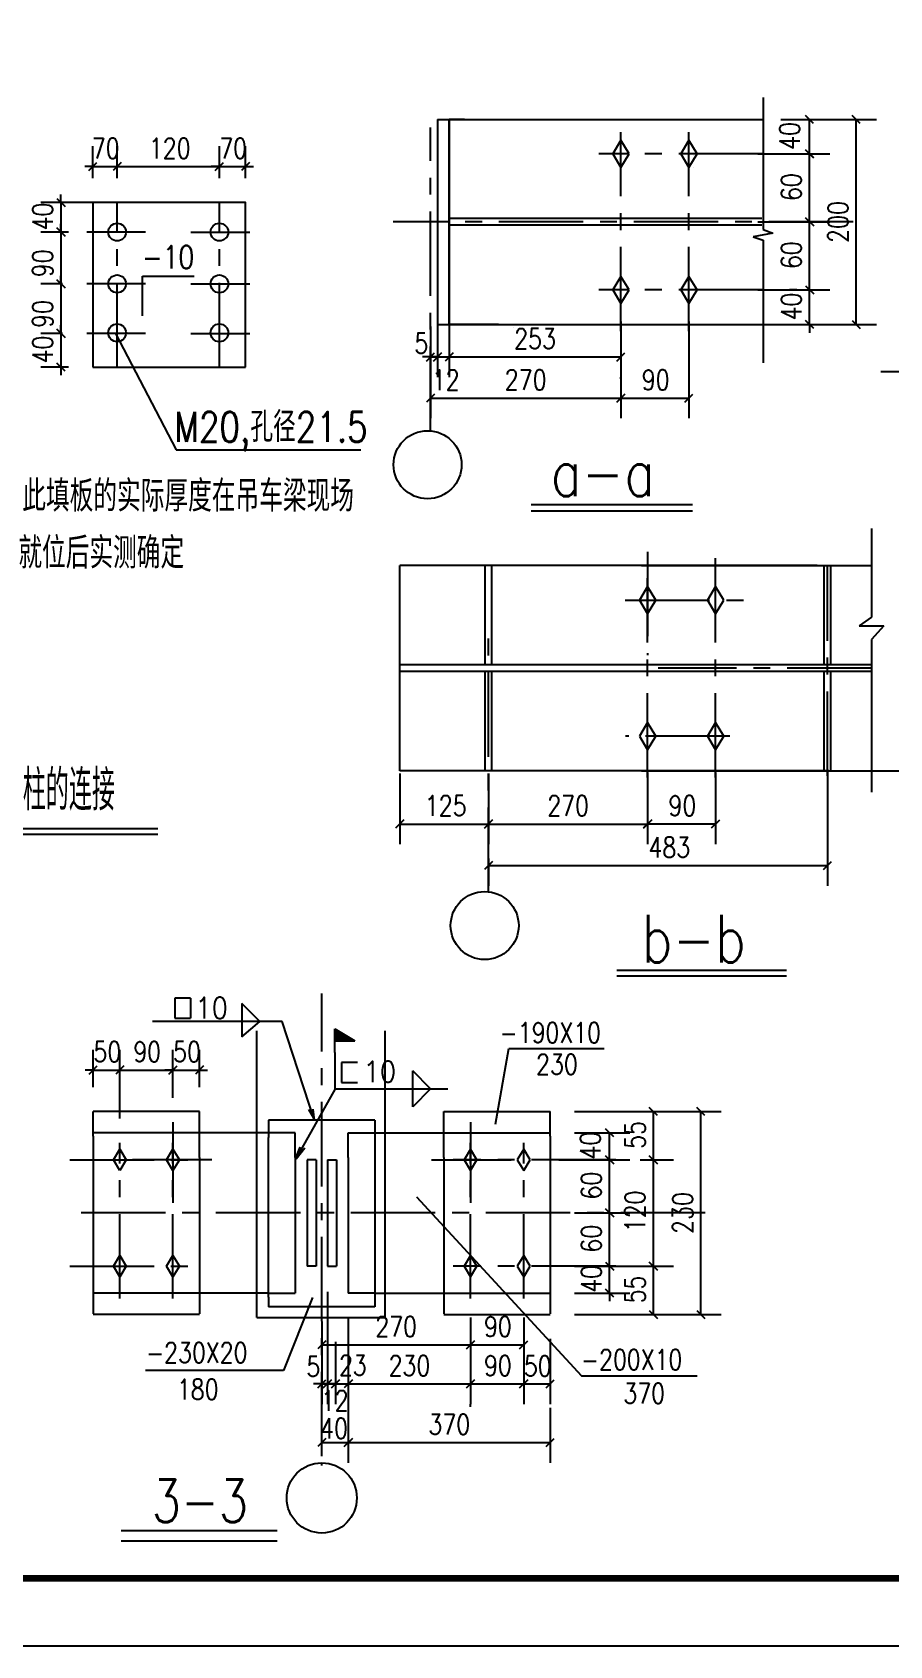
# Model space of a CAD drawing. Extents: x 40002367 to 40460080, y 192184 to 372766.
# Drawn here: x 40403447 to 40416155, y 284572 to 308477 of the extents above; entities that cross this region are included whole.
import ezdxf

# ---------------------------------------------------------------- set-up
doc = ezdxf.new("R2010")
doc.units = 0
doc.header["$LTSCALE"] = 1000
doc.header["$MEASUREMENT"] = 0
doc.linetypes.add('CENTER', pattern=[2, 1.25, -0.25, 0.25, -0.25])
doc.linetypes.add('DASHED', pattern=[19.05, 12.7, -6.35])
doc.layers.get('0').update_dxf_attribs({"linetype": 'CONTINUOUS'})
doc.layers.get('DEFPOINTS').update_dxf_attribs({"linetype": 'CONTINUOUS'})
for name, color, linetype in [('AXIS', 3, 'CONTINUOUS'), ('C', 6, 'CENTER'), ('D', 4, 'CONTINUOUS'), ('GJ', 1, 'CONTINUOUS'), ('J', 4, 'CONTINUOUS'), ('L', 7, 'CONTINUOUS'), ('PUB_DIM', 3, 'CONTINUOUS'), ('PUB_TITLE', 4, 'CONTINUOUS'), ('QC', 150, 'CONTINUOUS')]:
    doc.layers.add(name, color=color, linetype=linetype)
doc.styles.add('DIM_FONT', font='SIMPLEX.shx', dxfattribs={"width": 0.8})
doc.styles.add('HZJ', font='simplex.shx', dxfattribs={"width": 0.7, "bigfont": 'fjktxt.shx'})
doc.styles.add('ROMANS', font='simplex.shx', dxfattribs={"width": 0.5, "bigfont": 'fjktxt.shx'})

msp = doc.modelspace()

# ---------------------------------------------------------------- linework, layer by layer
for p, q in [((40409454.6, 307185.5), (40409454.6, 304145.8)), ((40409454.6, 307185.5), (40409626.4, 307185.5)), ((40409454.6, 307185.5), (40409626.4, 307185.5)), ((40409626.4, 307185.5), (40414276.9, 307185.5)), ((40409626.4, 307185.5), (40409626.4, 304145.7)), ((40409626.4, 304145.7), (40409626.4, 307185.5)), ((40409626.4, 307185.5), (40409626.4, 304145.8)), ((40409852.5, 307185.5), (40409626.4, 307185.5)), ((40409852.5, 307185.5), (40410356.5, 307185.5)), ((40410356.5, 307185.5), (40411666.9, 307185.5)), ((40412170.9, 306876.4), (40412049.9, 306674.8)), ((40412291.9, 306674.8), (40412170.9, 306876.4)), ((40413178.9, 306876.4), (40413057.9, 306674.8)), ((40413299.9, 306674.8), (40413178.9, 306876.4)), ((40412049.9, 306674.8), (40412170.9, 306473.2)), ((40412170.9, 306473.2), (40412291.9, 306674.8)), ((40412170.9, 306674.8), (40412170.9, 306674.8)), ((40413057.9, 306674.8), (40413178.9, 306473.2)), ((40413178.9, 306674.8), (40413178.9, 306674.8)), ((40413178.9, 306473.2), (40413299.9, 306674.8)), ((40404344.2, 305954.3), (40404344.2, 303514.5)), ((40406606.3, 305954.5), (40404344.4, 305954.5)), ((40406606.5, 303514.5), (40406606.5, 305954.3)), ((40414258.2, 305717.2), (40409626.4, 305717.2)), ((40414258.2, 305616.4), (40409626.4, 305616.4)), ((40412170.9, 304860.4), (40412049.9, 304658.8)), ((40412291.9, 304658.8), (40412170.9, 304860.4)), ((40413178.9, 304860.4), (40413057.9, 304658.8)), ((40413299.9, 304658.8), (40413178.9, 304860.4)), ((40412049.9, 304658.8), (40412170.9, 304457.2)), ((40412170.9, 304658.8), (40412170.9, 304658.8)), ((40412170.9, 304457.2), (40412291.9, 304658.8)), ((40413057.9, 304658.8), (40413178.9, 304457.2)), ((40413178.9, 304658.8), (40413178.9, 304658.8)), ((40413178.9, 304457.2), (40413299.9, 304658.8)), ((40409454.6, 304145.8), (40409626.4, 304145.8)), ((40409454.6, 304145.7), (40409626.4, 304145.7)), ((40409626.4, 304145.7), (40414276.9, 304145.7)), ((40409852.5, 304145.7), (40409626.4, 304145.7)), ((40410356.5, 304145.7), (40409852.5, 304145.7)), ((40410356.5, 304145.7), (40411666.9, 304145.7)), ((40404344.2, 303514.5), (40406606.5, 303514.5)), ((40410840.4, 301386.3), (40413233, 301386.3)), ((40408892.3, 297534.8), (40408892.3, 300574.6)), ((40414347, 300574.6), (40408892.3, 300574.6)), ((40410158.7, 299106.3), (40410158.7, 300574.6)), ((40410259.5, 299106.3), (40410259.5, 300574.6)), ((40415078.9, 300574.6), (40414347, 300574.6)), ((40414347, 300574.6), (40415883.7, 300574.6)), ((40415078.9, 300574.6), (40415211.3, 300574.6)), ((40415182, 299106.3), (40415182, 300574.6)), ((40415211.3, 300574.6), (40415883.7, 300574.6)), ((40415282.8, 299106.3), (40415282.8, 300574.6)), ((40412566.8, 300265.5), (40412445.9, 300063.9)), ((40412687.8, 300063.9), (40412566.8, 300265.5)), ((40413574.8, 300265.5), (40413453.9, 300063.9)), ((40413695.8, 300063.9), (40413574.8, 300265.5)), ((40412445.9, 300063.9), (40412566.8, 299862.3)), ((40412566.8, 300063.9), (40412566.8, 300063.9)), ((40412566.8, 299862.3), (40412687.8, 300063.9)), ((40413453.9, 300063.9), (40413574.8, 299862.3)), ((40413574.8, 299862.3), (40413695.8, 300063.9)), ((40413574.8, 300063.9), (40413574.8, 300063.9)), ((40415883.7, 299106.3), (40408892.3, 299106.3)), ((40415883.7, 299005.5), (40408892.3, 299005.5)), ((40410158.7, 297534.8), (40410158.7, 299005.5)), ((40410259.5, 297534.8), (40410259.5, 299005.5)), ((40415182, 297534.8), (40415182, 299005.5)), ((40415282.8, 297534.8), (40415282.8, 299005.5)), ((40412566.8, 298249.5), (40412445.9, 298047.9)), ((40412687.8, 298047.9), (40412566.8, 298249.5)), ((40413574.8, 298249.5), (40413453.9, 298047.9)), ((40413695.8, 298047.9), (40413574.8, 298249.5)), ((40412445.9, 298047.9), (40412566.8, 297846.3)), ((40412566.8, 298047.9), (40412566.8, 298047.9)), ((40412566.8, 297846.3), (40412687.8, 298047.9)), ((40413453.9, 298047.9), (40413574.8, 297846.3)), ((40413574.8, 297846.3), (40413695.8, 298047.9)), ((40413574.8, 298047.9), (40413574.8, 298047.9)), ((40414347, 297534.8), (40408892.3, 297534.8)), ((40415078.9, 297534.8), (40414347, 297534.8)), ((40414347, 297534.8), (40415883.7, 297534.8)), ((40415211.3, 297534.8), (40415078.9, 297534.8)), ((40415211.3, 297534.8), (40416387.6, 297534.8)), ((40399057.2, 296597.6), (40405307.4, 296597.6)), ((40412112.6, 294495.5), (40414625.4, 294495.5)), ((40405558, 294166.6), (40405558, 293872.1)), ((40405794.6, 294166.6), (40405558, 294166.6)), ((40405794.6, 294166.6), (40405794.6, 293872.1)), ((40406819.5, 293819.1), (40406553.8, 294084.9)), ((40406553.8, 294084.9), (40406553.8, 293594.3)), ((40406553.8, 294084.9), (40406819.5, 293819.1)), ((40405558, 293872.1), (40405794.6, 293872.1)), ((40406553.8, 293594.3), (40406819.5, 293819.1)), ((40407931.7, 293713.4), (40408227, 293536.2)), ((40407931.7, 293536.2), (40407931.7, 293713.4)), ((40407931.7, 293536.2), (40408227, 293536.2)), ((40407931.7, 293359), (40407931.7, 293536.2)), ((40408268.9, 293213.4), (40408032.2, 293213.4)), ((40408032.2, 293213.4), (40408032.2, 292918.9)), ((40409085.2, 292824.1), (40409085.2, 293089.9)), ((40409351, 292824.1), (40409085.2, 293089.9)), ((40408032.2, 292918.9), (40408268.9, 292918.9)), ((40409085.2, 292558.4), (40409085.2, 292824.1)), ((40409351, 292824.1), (40409085.2, 292558.4)), ((40404351.4, 292120.1), (40404351.4, 292485.5)), ((40405926.4, 292485.5), (40404351.4, 292485.5)), ((40405926.4, 292120.1), (40405926.4, 292485.5)), ((40406950.2, 292356.2), (40406950.2, 292100.4)), ((40408525.2, 292356.2), (40406950.2, 292356.2)), ((40408525.2, 292356.2), (40408525.2, 292100.4)), ((40409548.9, 292120.1), (40409548.9, 292485.5)), ((40409548.9, 292485.5), (40411123.9, 292485.5)), ((40411123.9, 292120.1), (40411123.9, 292485.5)), ((40404351.4, 292120.1), (40404351.4, 289718.2)), ((40406950.2, 292170.5), (40405926.4, 292170.5)), ((40405926.4, 291805.1), (40405926.4, 292120.1)), ((40407343.9, 292170.5), (40406950.2, 292170.5)), ((40407343.9, 291805.1), (40407343.9, 292170.5)), ((40408131.4, 292170.5), (40408525.2, 292170.5)), ((40408131.4, 291805.1), (40408131.4, 292170.5)), ((40408525.2, 292170.5), (40409548.9, 292170.5)), ((40409548.9, 291805.1), (40409548.9, 292120.1)), ((40411123.9, 292120.1), (40411123.9, 289718.2)), ((40404650.7, 291771.6), (40404745.2, 291929.1)), ((40404745.2, 291929.1), (40404839.7, 291771.6)), ((40405438.2, 291771.6), (40405532.7, 291929.1)), ((40405532.7, 291929.1), (40405627.2, 291771.6)), ((40409942.7, 291929.1), (40409848.2, 291771.6)), ((40410037.2, 291771.6), (40409942.7, 291929.1)), ((40410730.2, 291929.1), (40410635.7, 291771.6)), ((40410824.7, 291771.6), (40410730.2, 291929.1)), ((40404351.4, 291805.1), (40404351.4, 290033.2)), ((40404745.2, 291614.1), (40404650.7, 291771.6)), ((40404839.7, 291771.6), (40404745.2, 291614.1)), ((40404745.2, 291771.6), (40404745.2, 291771.6)), ((40405532.7, 291614.1), (40405438.2, 291771.6)), ((40405532.7, 291771.6), (40405532.7, 291771.6)), ((40405627.2, 291771.6), (40405532.7, 291614.1)), ((40405926.4, 291805.1), (40405926.4, 290033.2)), ((40407343.9, 291805.1), (40407343.9, 290033.2)), ((40408131.4, 291805.1), (40408131.4, 290033.2)), ((40409548.9, 291805.1), (40409548.9, 290033.2)), ((40409848.2, 291771.6), (40409942.7, 291614.1)), ((40409942.7, 291614.1), (40410037.2, 291771.6)), ((40409942.7, 291771.6), (40409942.7, 291771.6)), ((40410635.7, 291771.6), (40410730.2, 291614.1)), ((40410730.2, 291771.6), (40410730.2, 291771.6)), ((40410730.2, 291614.1), (40410824.7, 291771.6)), ((40411123.9, 291805.1), (40411123.9, 290033.2)), ((40404650.7, 290196.6), (40404745.2, 290354.1)), ((40404745.2, 290354.1), (40404839.7, 290196.6)), ((40405438.2, 290196.6), (40405532.7, 290354.1)), ((40405532.7, 290354.1), (40405627.2, 290196.6)), ((40409942.7, 290354.1), (40409848.2, 290196.6)), ((40410037.2, 290196.6), (40409942.7, 290354.1)), ((40410730.2, 290354.1), (40410635.7, 290196.6)), ((40410824.7, 290196.6), (40410730.2, 290354.1)), ((40404745.2, 290039.1), (40404650.7, 290196.6)), ((40404839.7, 290196.6), (40404745.2, 290039.1)), ((40404745.2, 290196.6), (40404745.2, 290196.6)), ((40405532.7, 290039.1), (40405438.2, 290196.6)), ((40405532.7, 290196.6), (40405532.7, 290196.6)), ((40405627.2, 290196.6), (40405532.7, 290039.1)), ((40405926.4, 290033.2), (40405926.4, 289718.2)), ((40407343.9, 290033.2), (40407343.9, 289795.7)), ((40408131.4, 290033.2), (40408131.4, 289795.7)), ((40409548.9, 290033.2), (40409548.9, 289718.2)), ((40409848.2, 290196.6), (40409942.7, 290039.1)), ((40409942.7, 290196.6), (40409942.7, 290196.6)), ((40409942.7, 290039.1), (40410037.2, 290196.6)), ((40410635.7, 290196.6), (40410730.2, 290039.1)), ((40410730.2, 290196.6), (40410730.2, 290196.6)), ((40410730.2, 290039.1), (40410824.7, 290196.6)), ((40404351.4, 289795.7), (40404351.4, 289487.8)), ((40406950.2, 289795.7), (40405926.4, 289795.7)), ((40406950.2, 289795.7), (40407343.9, 289795.7)), ((40406950.2, 289737.9), (40406950.2, 289591.7)), ((40408525.2, 289795.7), (40408131.4, 289795.7)), ((40408525.2, 289795.7), (40409548.9, 289795.7)), ((40408525.2, 289737.9), (40408525.2, 289591.7)), ((40411123.9, 289795.7), (40411123.9, 289487.8)), ((40405926.4, 289718.2), (40405926.4, 289487.8)), ((40408525.2, 289591.7), (40406950.2, 289591.7)), ((40409548.9, 289718.2), (40409548.9, 289487.8)), ((40405926.4, 289480.7), (40404351.4, 289480.7)), ((40409548.9, 289480.7), (40411123.9, 289480.7))]:
    msp.add_line(p, q)
at = {"linetype": 'DASHED'}
for p, q in [((40411666.9, 307185.5), (40413682.9, 307185.5)), ((40411666.9, 304145.7), (40413682.9, 304145.7)), ((40412477.1, 300574.6), (40414493.1, 300574.6)), ((40412477.1, 297534.8), (40414493.1, 297534.8)), ((40406950.2, 289737.9), (40406950.2, 292100.4)), ((40408525.2, 292100.4), (40408525.2, 289737.9))]:
    msp.add_line(p, q, dxfattribs=at)
at = {"color": 0, "linetype": 'ByBlock'}
for p, q in [((40415025.6, 307125.5), (40414905.6, 307245.5)), ((40415718.1, 307125.5), (40415598.1, 307245.5)), ((40414905.6, 306734.8), (40415025.6, 306614.8)), ((40415028, 306614.8), (40414908, 306734.8)), ((40404284.4, 306428.7), (40404404.4, 306548.7)), ((40404765.1, 306548.7), (40404645.1, 306428.7)), ((40404765.1, 306548.7), (40404645.1, 306428.7)), ((40406160.3, 306428.7), (40406280.3, 306548.7)), ((40406160.3, 306428.7), (40406280.3, 306548.7)), ((40406666.5, 306548.7), (40406546.5, 306428.7)), ((40403812.8, 306014.3), (40403932.8, 305894.3)), ((40403932.8, 305456.7), (40403812.8, 305576.7)), ((40403812.8, 305576.7), (40403932.8, 305456.7)), ((40415028, 305606.8), (40414908, 305726.8)), ((40414908, 305726.8), (40415028, 305606.8)), ((40403812.8, 304808.8), (40403932.8, 304688.8)), ((40403932.8, 304688.8), (40403812.8, 304808.8)), ((40414908, 304718.8), (40415028, 304598.8)), ((40414908, 304718.8), (40415028, 304598.8)), ((40403932.8, 303955.3), (40403812.8, 304075.3)), ((40403812.8, 304075.3), (40403932.8, 303955.3)), ((40415028, 304085.7), (40414908, 304205.7)), ((40415598.1, 304205.7), (40415718.1, 304085.7)), ((40409288.5, 303605.8), (40409408.5, 303725.8)), ((40409514.6, 303725.8), (40409394.6, 303605.8)), ((40409394.6, 303605.8), (40409514.6, 303725.8)), ((40409686.4, 303725.8), (40409566.4, 303605.8)), ((40409686.4, 303725.8), (40409566.4, 303605.8)), ((40412110.9, 303605.8), (40412230.9, 303725.8)), ((40403932.8, 303454.5), (40403812.8, 303574.5)), ((40409408.5, 303116.8), (40409288.5, 302996.8)), ((40412110.9, 302996.8), (40412230.9, 303116.8)), ((40412230.9, 303116.8), (40412110.9, 302996.8)), ((40413118.9, 302996.8), (40413238.9, 303116.8)), ((40408952.3, 296806.3), (40408832.3, 296686.3)), ((40410269.1, 296806.3), (40410149.1, 296686.3)), ((40410149.1, 296686.3), (40410269.1, 296806.3)), ((40412626.8, 296808.2), (40412506.8, 296688.2)), ((40412506.8, 296686.3), (40412626.8, 296806.3)), ((40413514.8, 296688.2), (40413634.8, 296808.2)), ((40410269.1, 296191.2), (40410149.1, 296071.2)), ((40415172.4, 296071.2), (40415292.4, 296191.2)), ((40404291.4, 293041.6), (40404411.4, 293161.6)), ((40404805.2, 293161.6), (40404685.2, 293041.6)), ((40404805.2, 293161.6), (40404685.2, 293041.6)), ((40405472.7, 293041.6), (40405592.7, 293161.6)), ((40405472.7, 293041.6), (40405592.7, 293161.6)), ((40405986.4, 293161.6), (40405866.4, 293041.6)), ((40412711.5, 292425.5), (40412591.5, 292545.5)), ((40413414.6, 292425.5), (40413294.6, 292545.5)), ((40412063.6, 292110.5), (40411943.6, 292230.5)), ((40411943.6, 291831.6), (40412063.6, 291711.6)), ((40412063.6, 291711.6), (40411943.6, 291831.6)), ((40412591.5, 291831.6), (40412711.5, 291711.6)), ((40412711.5, 291711.6), (40412591.5, 291831.6)), ((40412063.6, 290924.1), (40411943.6, 291044.1)), ((40411943.6, 291044.1), (40412063.6, 290924.1)), ((40411943.6, 290256.6), (40412063.6, 290136.6)), ((40411943.6, 290256.6), (40412063.6, 290136.6)), ((40412711.5, 290136.6), (40412591.5, 290256.6)), ((40412591.5, 290256.6), (40412711.5, 290136.6)), ((40412063.6, 289735.7), (40411943.6, 289855.7)), ((40412591.5, 289540.7), (40412711.5, 289420.7)), ((40413294.6, 289540.7), (40413414.6, 289420.7)), ((40407797.7, 289091), (40407677.7, 288971)), ((40409882.7, 288971), (40410002.7, 289091)), ((40410002.7, 289091), (40409882.7, 288971)), ((40410670.2, 288971), (40410790.2, 289091)), ((40407677.7, 288392.8), (40407797.7, 288512.8)), ((40407880.6, 288512.8), (40407760.6, 288392.8)), ((40407760.6, 288392.8), (40407880.6, 288512.8)), ((40407999.6, 288512.8), (40407879.6, 288392.8)), ((40407879.6, 288392.8), (40407999.6, 288512.8)), ((40408191.4, 288512.8), (40408071.4, 288392.8)), ((40408191.4, 288512.8), (40408071.4, 288392.8)), ((40409882.7, 288392.8), (40410002.7, 288512.8)), ((40410002.7, 288512.8), (40409882.7, 288392.8)), ((40410790.2, 288512.8), (40410670.2, 288392.8)), ((40410670.2, 288392.8), (40410790.2, 288512.8)), ((40411063.9, 288392.8), (40411183.9, 288512.8)), ((40407797.7, 287641.2), (40407677.7, 287521.2)), ((40408191.4, 287641.2), (40408071.4, 287521.2)), ((40408071.4, 287521.2), (40408191.4, 287641.2)), ((40411063.9, 287521.2), (40411183.9, 287641.2))]:
    msp.add_line(p, q, dxfattribs=at)
for centre, radius in [((40404705.1, 305516.7), 131.5), ((40406220.3, 305516.7), 131.5), ((40404705.1, 304748.8), 131.5), ((40406220.3, 304748.8), 131.5), ((40404705.1, 304023.3), 131.5), ((40406220.3, 304023.3), 131.5), ((40409305.5, 302069), 504), ((40410151.9, 295241.6), 504), ((40407737.7, 286761.4), 519.8)]:
    msp.add_circle(centre, radius)
for centre, start, end in [((40404344.4, 305954.3), 90, 180), ((40406606.3, 305954.3), 0, 90)]:
    msp.add_arc(centre, 0.137, start, end)
for points in [[(40408227, 293536.2), (40407931.7, 293536.2), (40407931.7, 293713.4), (40407931.7, 293536.2)], [(40407931.7, 293713.4), (40408227, 293536.2), (40407931.7, 293713.4), (40408227, 293536.2)], [(40408227, 293536.2), (40407931.7, 293536.2), (40407931.7, 293713.4), (40408227, 293536.2)]]:
    msp.add_solid(points)
at = {"layer": 'AXIS'}
for p, q in [((40404344.4, 306314.5), (40404344.4, 306788.7)), ((40404705.1, 306314.5), (40404705.1, 306788.7)), ((40404705.1, 306314.5), (40404705.1, 306788.7)), ((40406220.3, 306314.5), (40406220.3, 306788.7)), ((40406220.3, 306314.5), (40406220.3, 306788.7)), ((40406606.5, 306314.3), (40406606.5, 306788.7)), ((40404344.4, 306488.7), (40404224.4, 306488.7)), ((40404344.4, 306488.7), (40404705.1, 306488.7)), ((40404705.1, 306488.7), (40406220.3, 306488.7)), ((40404705.1, 306488.7), (40404825.1, 306488.7)), ((40406220.3, 306488.7), (40406100.3, 306488.7)), ((40406220.3, 306488.7), (40406606.5, 306488.7)), ((40406606.5, 306488.7), (40406726.5, 306488.7)), ((40403872.8, 305954.3), (40403872.8, 306074.3)), ((40403652.6, 305954.3), (40403572.8, 305954.3)), ((40404344.2, 305954.3), (40403594.5, 305954.3)), ((40403872.8, 305954.3), (40403872.8, 305516.7)), ((40403984.2, 305516.7), (40403572.8, 305516.7)), ((40403984.2, 305516.7), (40403572.8, 305516.7)), ((40403872.8, 305516.7), (40403872.8, 305636.7)), ((40403872.8, 305516.7), (40403872.8, 305396.7)), ((40403872.8, 305516.7), (40403872.8, 304748.8)), ((40403872.8, 304748.8), (40403872.8, 304868.8)), ((40403895.2, 304748.8), (40403572.8, 304748.8)), ((40403895.2, 304748.8), (40403572.8, 304748.8)), ((40403872.8, 304748.8), (40403872.8, 304015.3)), ((40403872.8, 304748.8), (40403872.8, 304628.8)), ((40403872.8, 304015.3), (40403872.8, 304135.3)), ((40403895.2, 304015.3), (40403572.8, 304015.3)), ((40403895.2, 304015.3), (40403572.8, 304015.3)), ((40403872.8, 304015.3), (40403872.8, 303895.3)), ((40403872.8, 304015.3), (40403872.8, 303514.5)), ((40403984.2, 303514.5), (40403572.8, 303514.5)), ((40403872.8, 303514.5), (40403872.8, 303394.5))]:
    msp.add_line(p, q, dxfattribs=at)
at = {"layer": 'C'}
for p, q in [((40409348.5, 302571.2), (40409348.5, 307067.2)), ((40412170.9, 304046.5), (40412170.9, 306998.4)), ((40413178.9, 304046.5), (40413178.9, 306998.4)), ((40414276.9, 306674.8), (40411843.3, 306674.8)), ((40404705.1, 303514.5), (40404705.1, 305954.5)), ((40406220.3, 303514.5), (40406220.3, 305954.5)), ((40405125.6, 305516.7), (40404255.2, 305516.7)), ((40405799.8, 305516.7), (40406670.2, 305516.7)), ((40415612.7, 305666.8), (40408797.5, 305666.8)), ((40405125.6, 304748.8), (40404255.2, 304748.8)), ((40405799.8, 304748.8), (40406670.2, 304748.8)), ((40414276.9, 304658.8), (40411843.3, 304658.8)), ((40405125.6, 304015.3), (40404255.2, 304015.3)), ((40405799.8, 304015.3), (40406670.2, 304015.3)), ((40412566.8, 300779.4), (40412566.8, 299249)), ((40413574.8, 297435.6), (40413574.8, 300750.4)), ((40415232.4, 297460.8), (40415232.4, 300574.6)), ((40412566.8, 297435.6), (40412566.8, 300387.5)), ((40412235.2, 300063.9), (40414007.3, 300063.9)), ((40410209.4, 295742.3), (40410209.4, 299517.1)), ((40415883.7, 299055.9), (40412725.2, 299055.9)), ((40413786.7, 298047.9), (40412239.2, 298047.9)), ((40407737.7, 287378.1), (40407737.7, 294236.3)), ((40405532.7, 292330.5), (40405532.7, 291134.9)), ((40409942.7, 292330.5), (40409942.7, 291134.9)), ((40404745.2, 289718.2), (40404745.2, 292024.4)), ((40405532.7, 289718.2), (40405532.7, 292024.4)), ((40409942.7, 289718.2), (40409942.7, 292024.4)), ((40410730.2, 289718.2), (40410730.2, 292024.4)), ((40404002.9, 291771.6), (40405788.7, 291771.6)), ((40406109.7, 291771.6), (40404932.5, 291771.6)), ((40409365.6, 291771.6), (40410542.8, 291771.6)), ((40412095, 291771.6), (40409686.7, 291771.6)), ((40413420.3, 290984.1), (40404002.9, 290984.1)), ((40404002.9, 290196.6), (40405788.7, 290196.6)), ((40412095, 290196.6), (40409686.7, 290196.6))]:
    msp.add_line(p, q, dxfattribs=at)
at = {"layer": 'C', "color": 1}
msp.add_line((40413243.8, 306468.1), (40413243.8, 306468.1), dxfattribs=at)
at = {"layer": 'D'}
for p, q in [((40414542.6, 307185.5), (40415265.6, 307185.5)), ((40414965.6, 306674.8), (40414965.6, 307185.5)), ((40414969.2, 307185.5), (40415958.1, 307185.5)), ((40415658.1, 304145.7), (40415658.1, 307185.5)), ((40414202.1, 306674.8), (40415268, 306674.8)), ((40414605.6, 306674.8), (40414665.6, 306674.8)), ((40414968, 305666.8), (40414968, 306674.8)), ((40414202.1, 305666.8), (40415268, 305666.8)), ((40414202.1, 305666.8), (40415268, 305666.8)), ((40414968, 304658.8), (40414968, 305666.8)), ((40405080.3, 304275.8), (40405080.3, 304865)), ((40405080.3, 304865), (40405845.7, 304865)), ((40409454.6, 304703.6), (40409454.6, 303365.8)), ((40409454.6, 304703.6), (40409454.6, 303365.8)), ((40414202.1, 304658.8), (40415268, 304658.8)), ((40414780, 304658.8), (40414668, 304658.8)), ((40414968, 304658.8), (40414968, 304778.8)), ((40414968, 304145.7), (40414968, 304658.8)), ((40409348.5, 304116.5), (40409348.5, 303365.8)), ((40409348.5, 304116.5), (40409348.5, 302756.8)), ((40409626.4, 304190.5), (40409626.4, 303365.8)), ((40409626.4, 304190.5), (40409626.4, 303365.8)), ((40412170.9, 304190.5), (40412170.9, 302756.8)), ((40412170.9, 304190.5), (40412170.9, 302756.8)), ((40413178.9, 304190.5), (40413178.9, 302756.8)), ((40414172.4, 304145.7), (40415268, 304145.7)), ((40414968, 304145.7), (40414968, 304025.7)), ((40415021.8, 304145.7), (40415958.1, 304145.7)), ((40404679.1, 304015.3), (40405580.3, 302288.5)), ((40409348.5, 303665.8), (40409228.5, 303665.8)), ((40409454.6, 303665.8), (40409334.6, 303665.8)), ((40409348.5, 303665.8), (40409454.6, 303665.8)), ((40409454.6, 303665.8), (40409574.6, 303665.8)), ((40409454.6, 303665.8), (40409626.4, 303665.8)), ((40409626.4, 303665.8), (40409746.4, 303665.8)), ((40409626.4, 303665.8), (40412170.9, 303665.8)), ((40412170.9, 303342.8), (40412170.9, 303365.8)), ((40418426.6, 303444), (40416023.5, 303444)), ((40418437.1, 303444), (40416034, 303444)), ((40409348.5, 303056.8), (40412170.9, 303056.8)), ((40412170.9, 303056.8), (40413178.9, 303056.8)), ((40405580.3, 302288.5), (40408315.4, 302288.5)), ((40415883.7, 301123.2), (40415883.7, 299809.7)), ((40415883.7, 299809.7), (40415701.3, 299681.9)), ((40415701.3, 299681.9), (40416066.6, 299681.9)), ((40416066.6, 299681.9), (40415883.7, 299481.3)), ((40415883.7, 299481.3), (40415883.7, 297219.1)), ((40408892.3, 297495.3), (40408892.3, 296446.3)), ((40410209.1, 297495.3), (40410209.1, 296446.3)), ((40410209.1, 297495.3), (40410209.1, 296446.3)), ((40412566.8, 297508.6), (40412566.8, 296448.2)), ((40413574.8, 297508.6), (40413574.8, 296448.2)), ((40415232.4, 297555.8), (40415232.4, 295831.2)), ((40412566.8, 297174.8), (40412566.8, 296446.3)), ((40408892.3, 296746.3), (40410209.1, 296746.3)), ((40410209.1, 296746.3), (40412566.8, 296746.3)), ((40412566.8, 296748.2), (40413574.8, 296748.2)), ((40410209.1, 296236.3), (40410209.1, 295831.2)), ((40410209.1, 296131.2), (40415232.4, 296131.2)), ((40407150.9, 293819.1), (40405228.6, 293819.1)), ((40407057.1, 293819.1), (40405236.6, 293819.1)), ((40407632.5, 292352.9), (40407150.9, 293819.1)), ((40406774.3, 289432.7), (40406774.3, 293682)), ((40408675.8, 289432.7), (40408675.8, 293682)), ((40404351.4, 292845.5), (40404351.4, 293401.6)), ((40404745.2, 292384.4), (40404745.2, 293401.6)), ((40404745.2, 292384.4), (40404745.2, 293401.6)), ((40405532.7, 292690.5), (40405532.7, 293401.6)), ((40405532.7, 292690.5), (40405532.7, 293401.6)), ((40405926.4, 292845.5), (40405926.4, 293401.6)), ((40407931.7, 293359), (40407931.7, 292824.1)), ((40410311.5, 292300.3), (40410508.5, 293422.2)), ((40410508.5, 293422.2), (40411923, 293422.2)), ((40404351.4, 293101.6), (40404231.4, 293101.6)), ((40404351.4, 293101.6), (40404745.2, 293101.6)), ((40404745.2, 293101.6), (40404865.2, 293101.6)), ((40404745.2, 293101.6), (40405532.7, 293101.6)), ((40405532.7, 293101.6), (40405412.7, 293101.6)), ((40405532.7, 293101.6), (40405926.4, 293101.6)), ((40405926.4, 293101.6), (40406046.4, 293101.6)), ((40407358.5, 291785.2), (40407941.8, 292824.1)), ((40407933.9, 292824.1), (40409605.6, 292824.1)), ((40407640.5, 292352.9), (40407547.2, 292517.3)), ((40407632.5, 292352.9), (40407610.3, 292523.9)), ((40411483.9, 292485.5), (40412951.5, 292485.5)), ((40411483.9, 292485.5), (40413654.6, 292485.5)), ((40412651.5, 291771.6), (40412651.5, 292485.5)), ((40413354.6, 289480.7), (40413354.6, 292485.5)), ((40411483.9, 292170.5), (40412303.6, 292170.5)), ((40412003.6, 291771.6), (40412003.6, 292170.5)), ((40407350.5, 291785.2), (40407419.4, 291956.2)), ((40407358.5, 291785.2), (40407427.4, 291956.2)), ((40407358.5, 291785.2), (40407427.4, 291956.2)), ((40407358.5, 291785.2), (40407486.5, 291949.6)), ((40407358.5, 291785.2), (40407486.5, 291949.6)), ((40411250.8, 291771.6), (40412303.6, 291771.6)), ((40411483.9, 291771.6), (40412303.6, 291771.6)), ((40412003.6, 290984.1), (40412003.6, 291771.6)), ((40412455, 291771.6), (40412951.5, 291771.6)), ((40412455, 291771.6), (40412951.5, 291771.6)), ((40412651.5, 290196.6), (40412651.5, 291771.6)), ((40409140.7, 291223.5), (40411586.5, 288569.9)), ((40411483.9, 290984.1), (40412303.6, 290984.1)), ((40411483.9, 290984.1), (40412303.6, 290984.1)), ((40412003.6, 290196.6), (40412003.6, 290984.1)), ((40412003.6, 290196.6), (40412003.6, 290316.6)), ((40411483.9, 290196.6), (40412303.6, 290196.6)), ((40411801.1, 290196.6), (40411703.6, 290196.6)), ((40411923.7, 290196.6), (40412951.5, 290196.6)), ((40412003.6, 289795.7), (40412003.6, 290196.6)), ((40412467.6, 290196.6), (40412951.5, 290196.6)), ((40412651.5, 289480.7), (40412651.5, 290196.6)), ((40407598.7, 289732), (40407169.6, 288649.8)), ((40407820.6, 289816.4), (40407820.6, 288152.8)), ((40411483.9, 289795.7), (40412303.6, 289795.7)), ((40412003.6, 289795.7), (40412003.6, 289675.7)), ((40406774.3, 289432.7), (40408675.8, 289432.7)), ((40407737.7, 289377.9), (40407737.7, 288731)), ((40407737.7, 289357.7), (40407737.7, 288152.8)), ((40408131.4, 289435.7), (40408131.4, 288152.8)), ((40409942.7, 289435.7), (40409942.7, 288731)), ((40409942.7, 289435.7), (40409942.7, 288731)), ((40410730.2, 289435.7), (40410730.2, 288731)), ((40411483.9, 289480.7), (40412951.5, 289480.7)), ((40412041.2, 289480.7), (40413654.6, 289480.7)), ((40407737.7, 289031), (40409942.7, 289031)), ((40407820.6, 289052.5), (40407820.6, 288152.8)), ((40407939.6, 289072.7), (40407939.6, 288152.8)), ((40407939.6, 289052.5), (40407939.6, 288152.8)), ((40408131.4, 289063.7), (40408131.4, 288152.8)), ((40409942.7, 289031), (40410730.2, 289031)), ((40409942.7, 289025.9), (40409942.7, 288152.8)), ((40411123.9, 289120.7), (40411123.9, 288152.8)), ((40410730.2, 288812.8), (40410730.2, 288752.8)), ((40407169.6, 288649.8), (40405124.7, 288649.8)), ((40410730.2, 288734), (40410730.2, 288152.8)), ((40411586.5, 288569.9), (40413300.8, 288569.9)), ((40407737.7, 288452.8), (40407617.7, 288452.8)), ((40407820.6, 288452.8), (40407700.6, 288452.8)), ((40407737.7, 288452.8), (40407820.6, 288452.8)), ((40407939.6, 288452.8), (40407819.6, 288452.8)), ((40407820.6, 288452.8), (40407940.6, 288452.8)), ((40407820.6, 288452.8), (40407939.6, 288452.8)), ((40407939.6, 288452.8), (40408059.6, 288452.8)), ((40407939.6, 288452.8), (40408131.4, 288452.8)), ((40408131.4, 288452.8), (40409942.7, 288452.8)), ((40408131.4, 288452.8), (40408251.4, 288452.8)), ((40409942.7, 288452.8), (40410730.2, 288452.8)), ((40410730.2, 288452.8), (40411123.9, 288452.8)), ((40408131.4, 288228.5), (40408131.4, 287281.2)), ((40409942.7, 288111.2), (40409942.7, 288152.8)), ((40411123.9, 288094.2), (40411123.9, 287281.2)), ((40407737.7, 287581.2), (40408131.4, 287581.2)), ((40408131.4, 287581.2), (40411123.9, 287581.2)), ((40408131.4, 287370.4), (40408131.4, 287281.2)), ((40407737.7, 287239.7), (40407737.7, 287281.2))]:
    msp.add_line(p, q, dxfattribs=at)
at = {"layer": 'D', "color": 7}
msp.add_line((40404764.5, 286126.1), (40407075.9, 286126.1), dxfattribs=at)
at = {"layer": 'DEFPOINTS', "color": 0, "linetype": 'ByBlock'}
for p in [(40404344.2, 305954.3), (40406606.5, 305954.3), (40406670.2, 305516.5), (40406670.2, 304748.8)]:
    msp.add_point(p, dxfattribs=at)
at = {"layer": 'GJ'}
for p, q in [((40410840.4, 301478.7), (40413233, 301478.7)), ((40399057.2, 296681.6), (40405307.4, 296681.6)), ((40412112.6, 294581.6), (40414625.4, 294581.6)), ((40404764.5, 286276.9), (40407075.9, 286276.9))]:
    msp.add_line(p, q, dxfattribs=at)
at = {"layer": 'J', "linetype": 'DASHED'}
for p, q in [((40405926.4, 292170.5), (40404351.4, 292170.5)), ((40409548.9, 292170.5), (40411123.9, 292170.5)), ((40405926.4, 289795.7), (40404351.4, 289795.7)), ((40409548.9, 289795.7), (40411123.9, 289795.7))]:
    msp.add_line(p, q, dxfattribs=at)
at = {"layer": 'J'}
for p, q in [((40407520.6, 291771.6), (40407520.6, 290196.6)), ((40407654.8, 291771.6), (40407520.6, 291771.6)), ((40407654.8, 291771.6), (40407520.6, 291771.6)), ((40407654.8, 291771.6), (40407654.8, 290196.6)), ((40407820.6, 291771.6), (40407820.6, 290196.6)), ((40407820.6, 291771.6), (40407954.7, 291771.6)), ((40407820.6, 291771.6), (40407954.7, 291771.6)), ((40407954.7, 291771.6), (40407954.7, 290196.6)), ((40407654.8, 290196.6), (40407520.6, 290196.6)), ((40407654.8, 290196.5), (40407520.6, 290196.5)), ((40407820.6, 290196.6), (40407954.7, 290196.6)), ((40407820.6, 290196.5), (40407954.7, 290196.5))]:
    msp.add_line(p, q, dxfattribs=at)
at = {"layer": 'PUB_DIM'}
for p, q in [((40414276.9, 307509.5), (40414276.9, 305553)), ((40414276.9, 305553), (40414423.9, 305499.5)), ((40414423.9, 305499.5), (40414129.9, 305447.7)), ((40414129.9, 305447.7), (40414276.9, 305395.5)), ((40414276.9, 305395.5), (40414276.9, 303579.8))]:
    msp.add_line(p, q, dxfattribs=at)
at = {"layer": 'PUB_TITLE'}
msp.add_lwpolyline([(40385779.9, 284571.8), (40460079.9, 284571.8), (40460079.9, 326571.8), (40385779.9, 326571.8)], close=True, dxfattribs=at)
at = {"layer": 'PUB_TITLE', "const_width": 100}
msp.add_lwpolyline([(40388279.9, 285571.8), (40459079.9, 285571.8), (40459079.9, 325571.8), (40388279.9, 325571.8)], close=True, dxfattribs=at)
at = {"layer": 'QC', "color": 6}
for p, q in [((40413243.8, 306652.9), (40413243.8, 306652.9)), ((40410572.6, 304099.3), (40410572.6, 304099.3)), ((40410572.6, 304099.3), (40410572.6, 304099.3))]:
    msp.add_line(p, q, dxfattribs=at)

# ---------------------------------------------------------------- texts
at = {"color": 7, "style": 'DIM_FONT', "width": 0.8}
for s, p in [('40', (40414822.5, 306735.9)), ('60', (40414848, 305976.5)), ('40', (40403752.8, 305541.2)), ('200', (40415538.1, 305357)), ('60', (40414848, 304968.5)), ('90', (40403752.8, 304847)), ('40', (40414848, 304208)), ('90', (40403752.8, 304096.4)), ('40', (40403752.8, 303570.6)), ('40', (40411867.8, 291776.8)), ('55', (40412531.5, 291934.3)), ('60', (40411883.6, 291183.6)), ('120', (40412531.5, 290698.4)), ('230', (40413234.6, 290674.5)), ('60', (40411883.6, 290396.1)), ('40', (40411883.6, 289801.9)), ('55', (40412531.5, 289644.4))]:
    msp.add_text(s, height=300, rotation=90, dxfattribs=at).set_placement(p)
for s, p in [('70', (40404330.5, 306608.7)), ('120', (40405177, 306608.7)), ('70', (40406219.1, 306608.7)), ('253', (40410590.1, 303785.8)), ('5', (40409110.1, 303717.4)), ('12', (40409369.1, 303174.3)), ('270', (40410451.1, 303176.8)), ('90', (40412480.6, 303176.8)), ('125', (40409265, 296866.3)), ('270', (40411079.4, 296866.3)), ('90', (40412876.5, 296868.2)), ('483', (40412579.4, 296251.2)), ('50', (40404354, 293221.6)), ('90', (40404944.6, 293221.6)), ('50', (40405535.3, 293221.6)), ('270', (40408531.6, 289151)), ('90', (40410142.1, 289151)), ('5', (40407509, 288559.4)), ('23', (40407992.9, 288577.9)), ('230', (40408728.5, 288572.8)), ('90', (40410142.1, 288572.8)), ('50', (40410732.8, 288564.8)), ('12', (40407724.5, 288054.1)), ('40', (40407712.7, 287641.2)), ('370', (40409319.1, 287701.2))]:
    msp.add_text(s, height=300, dxfattribs=at).set_placement(p)
for s, height, style, width, p in [('M20,孔径21.5', 443.62, 'HZJ', 0.8, (40405553.1, 302407.8)), ('a-a', 705.6, 'ROMANS', 0.8, (40411130.1, 301601.6)), ('此填板的实际厚度在吊车梁现场', 462, 'ROMANS', 0.8, (40403299.3, 301373.9)), ('就位后实测确定', 462, 'ROMANS', 0.8, (40403240.4, 300531)), ('吊车梁与吊车梁及其与钢柱的连接', 600, 'ROMANS', 0.6, (40399543.5, 296947.2)), ('b-b', 705.6, 'ROMANS', 0.8, (40412477.1, 294695.3)), ('10', 315, 'ROMANS', 0.9, (40405862.7, 293863.4)), ('-190X10', 300, 'ROMANS', 0.8, (40410374.1, 293504.4)), ('230', 300, 'ROMANS', 0.8, (40410914.7, 293035.8)), ('10', 315, 'ROMANS', 0.9, (40408354.1, 292919.6)), ('-230X20', 300, 'ROMANS', 0.8, (40405134.7, 288764)), ('-200X10', 300, 'ROMANS', 0.8, (40411579.9, 288661.5)), ('180', 300, 'ROMANS', 0.8, (40405591.6, 288221.8)), ('370', 300, 'ROMANS', 0.8, (40412208.1, 288160.4)), ('3-3', 630, 'ROMANS', 0.8, (40405219.7, 286403.9))]:
    msp.add_text(s, height=height, dxfattribs=dict(style=style, width=width)).set_placement(p)
at = {"layer": 'L', "style": 'HZJ', "width": 0.8}
msp.add_text('-10', height=341.25, dxfattribs=at).set_placement((40405075.6, 304974.6))

doc.saveas('drawing.dxf')
